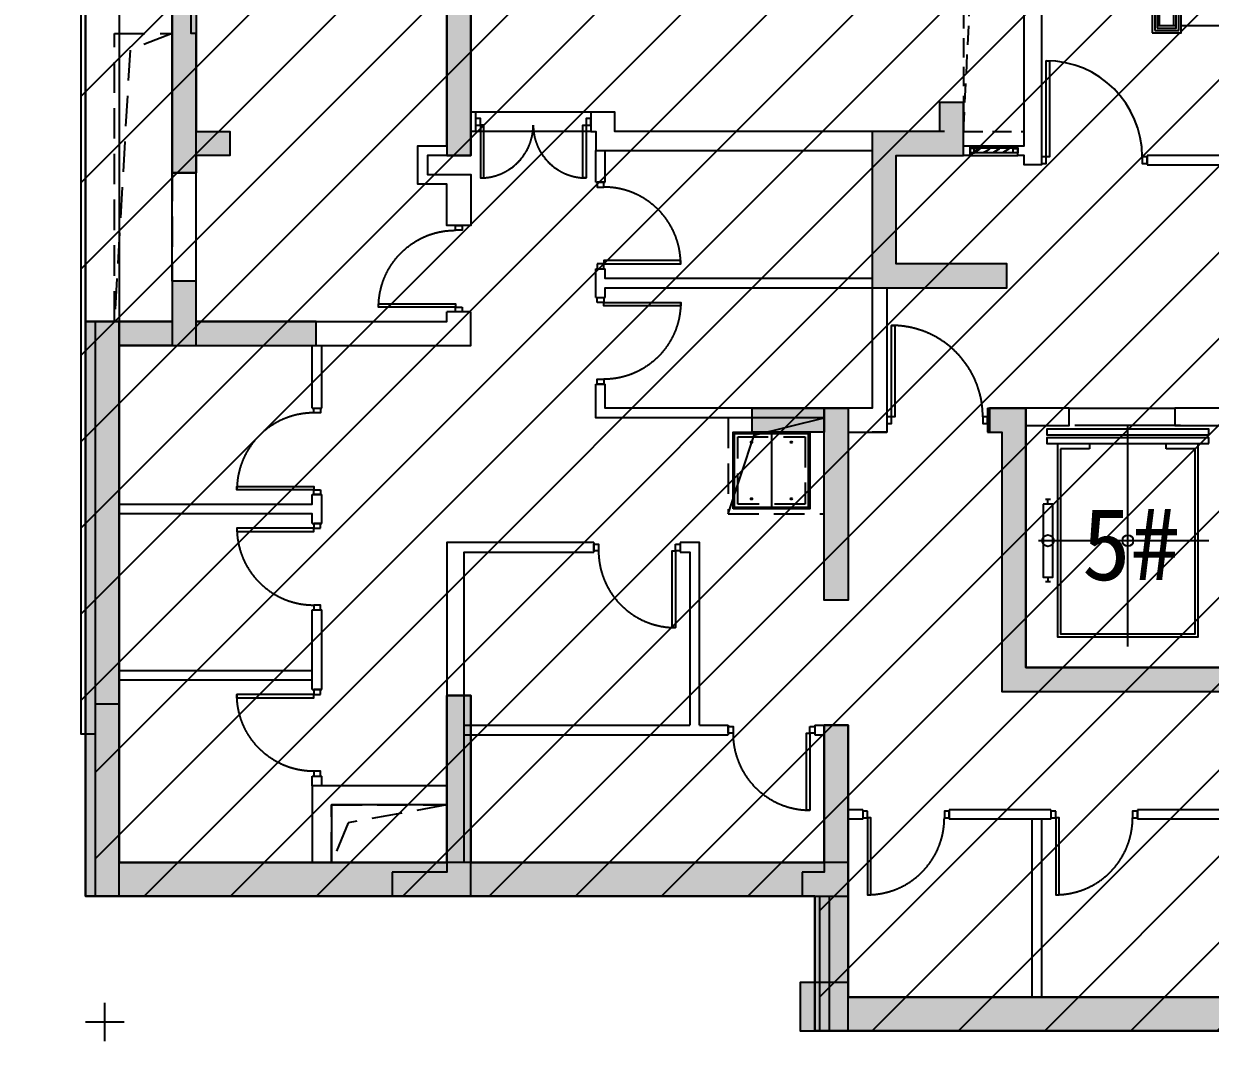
# Model space of a CAD drawing. Header units: millimetres. Extents: x 251690 to 518990, y -633409 to -276709.
# Drawn here: x 440456 to 452809, y -561100 to -550510 of the extents above; entities that cross this region are included whole.
import ezdxf
from ezdxf.enums import TextEntityAlignment as Align
from ezdxf.xclip import XClip

# ---------------------------------------------------------------- set-up
doc = ezdxf.new("R2010")
doc.units = ezdxf.units.MM
doc.header["$LTSCALE"] = 100
doc.header["$XCLIPFRAME"] = 0
for name, pattern in [('X5-B2F$0$HIDDEN2', [4.7625, 3.175, -1.5875]), ('XA6-130-N-B2F$0$HIDDEN2', [4.7625, 3.175, -1.5875]), ('XG-130-CORE-B2F$0$ACO-DASHED', [3, 2, -1]), ('XG-130-CORE-B2F$0$HIDDEN2', [4.7625, 3.175, -1.5875]), ('XG-130-CORE-B2F$0$XG-14CORE-SF$0$X1-CORE-SF$0$HIDDEN2', [4.7625, 3.175, -1.5875])]:
    doc.linetypes.add(name, pattern=pattern)
for name, color, linetype in [('-ACO-TTLB', 153, 'Continuous'), ('5#-HW-B2F$0$S-HATCH-X', 251, 'Continuous'), ('5#-W-B2F$0$S-COLUMN-S', 2, 'Continuous'), ('5#-W-B2F$0$S-WALL-S', 4, 'Continuous'), ('A-HATCH', 251, 'Continuous'), ('A6-DK-B2F$0$A-CONC', 30, 'Continuous'), ('A6-DK-B2F$0$G-CODT-BLDG', 102, 'Continuous'), ('A6-W-B2$0$S-WALL-S', 4, 'Continuous'), ('X5-B2F$0$A-DRAIN', 152, 'Continuous'), ('X5-B2F$0$A-HOLE-FLOR', 242, 'Continuous'), ('X5-B2F$0$A-LOWER', 131, 'X5-B2F$0$HIDDEN2'), ('X5-B2F$0$A-VOID', 221, 'X5-B2F$0$HIDDEN2'), ('X5-B2F$0$X23-BF$0$A-HATCH', 251, 'Continuous'), ('X5-B2F$0$xref(dwg引用图层)', 7, 'Continuous'), ('XA6-130-N-B2F$0$A-CONC', 30, 'Continuous'), ('XA6-130-N-B2F$0$A-DOOR', 190, 'Continuous'), ('XA6-130-N-B2F$0$A-STAIR', 142, 'Continuous'), ('XA6-130-N-B2F$0$A-VOID', 221, 'XA6-130-N-B2F$0$HIDDEN2'), ('XA6-130-N-B2F$0$A-WALL', 2, 'Continuous'), ('XG-130-CORE-B2F$0$A-DOOR', 190, 'Continuous'), ('XG-130-CORE-B2F$0$A-DRAIN', 152, 'Continuous'), ('XG-130-CORE-B2F$0$A-EVTR', 193, 'Continuous'), ('XG-130-CORE-B2F$0$A-HOLE-FLOR', 242, 'Continuous'), ('XG-130-CORE-B2F$0$A-LOWER', 131, 'XG-130-CORE-B2F$0$HIDDEN2'), ('XG-130-CORE-B2F$0$A-SILL', 135, 'Continuous'), ('XG-130-CORE-B2F$0$A-STAIR', 142, 'Continuous'), ('XG-130-CORE-B2F$0$A-WALL', 2, 'Continuous'), ('XG-130-CORE-B2F$0$X23-BF$0$A-HATCH', 251, 'Continuous'), ('XG-130-CORE-B2F$0$XG-14CORE-SF$0$X1-CORE-SF$0$A-INDEX', 134, 'Continuous'), ('XG-130-CORE-B2F$0$XG-14CORE-SF$0$X1-CORE-SF$0$A-RAIL', 55, 'Continuous'), ('XG-130-CORE-B2F$0$XG-14CORE-SF$0$X1-CORE-SF$0$A-STAIR', 142, 'Continuous'), ('XG-130-CORE-B2F$0$XU-3A-28F-SF$0$A-WIND', 126, 'Continuous'), ('xref(dwg引用图层)', 7, 'Continuous')]:
    doc.layers.add(name, color=color, linetype=linetype)
for name, color, linetype, plot in [('5#-HW-B2F$0$S-EDIT', 241, 'Continuous', False), ('A6-DK-B2F$0$-ACO-EDIT', 210, 'Continuous', False), ('XG-130-CORE-B2F$0$XG-14CORE-SF$0$X1-CORE-SF$0$-ACO-PLTW', 220, 'XG-130-CORE-B2F$0$XG-14CORE-SF$0$X1-CORE-SF$0$HIDDEN2', False)]:
    doc.layers.add(name, color=color, linetype=linetype, plot=plot)
doc.styles.add('A6-DK-B2F$0$华文细黑', font='STXIHEI.TTF')

# ---------------------------------------------------------------- blocks, each defined once
blk = doc.blocks.new('*U98')
for p, q in [((-25, 0), (-25, 500)), ((25, 0), (25, 500))]:
    blk.add_line(p, q)
for points in [[(25, 500), (-25, 500), (-25, 450), (25, 450)], [(25, 500), (-25, 500), (-25, 450), (25, 450)], [(22, 497), (-22, 497), (-22, 453), (22, 453)], [(22, 497), (-22, 497), (-22, 453), (22, 453)], [(16, 395), (13, 395), (13, 399), (-16, 445), (-16, 450), (-13, 450), (-13, 446), (16, 400), (16, 395)], [(16, 295), (13, 295), (13, 299), (-16, 345), (-16, 350), (-13, 350), (-13, 346), (16, 300), (16, 295)], [(16, 195), (13, 195), (13, 199), (-16, 245), (-16, 250), (-13, 250), (-13, 246), (16, 200), (16, 195)], [(16, 95), (13, 95), (13, 99), (-16, 145), (-16, 150), (-13, 150), (-13, 146), (16, 100), (16, 95)], [(25, 0), (-25, 0), (-25, 50), (25, 50)], [(25, 0), (-25, 0), (-25, 50), (25, 50)], [(22, 3), (-22, 3), (-22, 47), (22, 47)], [(22, 3), (-22, 3), (-22, 47), (22, 47)]]:
    blk.add_lwpolyline(points, close=True)
blk = doc.blocks.new('*U99')
for points in [[(-1100, -35), (-1050, -35), (-1050, 35), (-1100, 35)], [(-50, -35), (0, -35), (0, 35), (-50, 35)], [(-85, -1035), (-85, -35), (-50, -35), (-50, -1035)]]:
    blk.add_lwpolyline(points, close=True)
blk.add_arc((-50, -35), 1000, 180, 270)
blk = doc.blocks.new('XG-130-CORE-B2F$0$DT-YL')
for p, q in [((13512, 6200), (12412, 6200)), ((12962, 3900), (12962, 6200)), ((12562, 5955), (12262, 5955)), ((12562, 6010), (12562, 5955)), ((13362, 5955), (13362, 6010)), ((13662, 5955), (13362, 5955)), ((12156, 5430), (12106, 5430)), ((12131, 5380), (12131, 5430)), ((13806, 5000), (12031, 5000)), ((12131, 4620), (12131, 4570)), ((12156, 4570), (12106, 4570))]:
    blk.add_line(p, q)
for points in [[(13806, 6100), (13806, 6160), (12118, 6160), (12118, 6100)], [(13806, 6010), (13806, 6070), (12118, 6070), (12118, 6010)], [(12081, 5380), (12081, 4620), (12181, 4620), (12181, 5380)]]:
    blk.add_lwpolyline(points, close=True)
for points in [[(12231, 6010), (12231, 4000), (13693, 4000), (13693, 6010)], [(12262, 5955), (12262, 4030), (13662, 4030), (13662, 5955)]]:
    blk.add_lwpolyline(points)
blk.add_circle((12131, 5000), 60)
at = {"extrusion": (0, 0, -1)}
blk.add_ellipse((12962, 5000), major_axis=(60.1, 0), ratio=0.918919, start_param=4.712389, end_param=10.995574, dxfattribs=at)
blk = doc.blocks.new('*U97')
at = {"layer": 'XG-130-CORE-B2F$0$A-DRAIN'}
blk.add_lwpolyline([(50, 50), (50, 850), (850, 850), (850, 50)], close=True, dxfattribs=at)
at = {"layer": 'XG-130-CORE-B2F$0$A-HOLE-FLOR'}
blk.add_lwpolyline([(0, 0), (270, 2317), (1500, 2500)], dxfattribs=at)
for points in [[(65, 835), (450, 835), (450, 65), (65, 65)], [(835, 835), (450, 835), (450, 65), (835, 65)]]:
    blk.add_lwpolyline(points, close=True, dxfattribs=at)
at = {"layer": 'XG-130-CORE-B2F$0$A-LOWER'}
for points in [[(0, 2500), (0, 0), (1500, 0), (1500, 2500), (0, 2500)], [(100, 100), (100, 800), (800, 800), (800, 100), (100, 100)]]:
    blk.add_lwpolyline(points, dxfattribs=at)
at = {"layer": 'XG-130-CORE-B2F$0$X23-BF$0$A-HATCH'}
blk.add_lwpolyline([(65, 65), (65, 835), (835, 835), (835, 65)], close=True, dxfattribs=at)
for centre in [(242, 745), (657, 745), (242, 155), (657, 155)]:
    blk.add_circle(centre, 8, dxfattribs=at)
blk = doc.blocks.new('XG-130-CORE-B2F')
at = {"const_width": 0.25}
blk.add_lwpolyline([(8240, 9020, 1), (8240, 9020, 1)], format="xyb", close=True, dxfattribs=at)
at = {"layer": 'XG-130-CORE-B2F$0$A-HOLE-FLOR', "linetype": 'XG-130-CORE-B2F$0$ACO-DASHED'}
blk.add_lwpolyline([(8940, 9270), (9570, 9270), (9570, 12040), (8940, 12040)], close=True, dxfattribs=at)
blk.add_lwpolyline([(8940, 9270), (9069, 11912), (9550, 12040)], dxfattribs=at)
at = {"layer": 'XG-130-CORE-B2F$0$A-SILL'}
for points in [[(9005, 9120), (9505, 9120)], [(9005, 9020), (9505, 9020)]]:
    blk.add_lwpolyline(points, dxfattribs=at)
at = {"layer": 'XG-130-CORE-B2F$0$A-STAIR'}
blk.add_lwpolyline([(10040, 6390), (11140, 6390)], dxfattribs=at)
at = {"layer": 'XG-130-CORE-B2F$0$A-WALL'}
for p, q in [((12360, 14260), (12360, 9020)), ((10850, 9020), (10850, 8920))]:
    blk.add_line(p, q, dxfattribs=at)
for points in [[(12360, 14260), (9750, 14260), (9750, 8920), (9570, 8920), (9570, 9020), (9505, 9020), (9505, 9120), (9570, 9120), (9570, 12040), (8940, 12040)], [(8940, 9120), (9005, 9120), (9005, 9020), (8940, 9020)], [(12360, 9020), (10850, 9020)], [(10850, 8920), (13060, 8920)], [(11710, 6390), (11140, 6390), (11140, 6210), (11710, 6210), (11710, 3690), (9590, 3690), (9590, 6210), (10040, 6210), (10040, 6390), (9590, 6390)]]:
    blk.add_lwpolyline(points, dxfattribs=at)
at = {"layer": 'XG-130-CORE-B2F$0$XG-14CORE-SF$0$X1-CORE-SF$0$-ACO-PLTW'}
blk.add_line((11180, 13020), (10930, 13020), dxfattribs=at)
blk.add_lwpolyline([(10930, 13020), (10930, 10320), (11180, 10320), (11180, 13020)], dxfattribs=at)
at = {"layer": 'XG-130-CORE-B2F$0$XG-14CORE-SF$0$X1-CORE-SF$0$A-INDEX'}
for points in [[(12360, 12276), (11825, 11968), (11702, 12070), (11818, 11790), (11695, 11892), (11130, 11566)], [(12360, 12219), (11779, 11883)], [(11736, 11858), (11130, 11509)]]:
    blk.add_lwpolyline(points, dxfattribs=at)
at = {"layer": 'XG-130-CORE-B2F$0$XG-14CORE-SF$0$X1-CORE-SF$0$A-RAIL'}
for points in [[(10905, 10295), (11205, 10295), (11205, 13045), (10905, 13045)], [(10955, 10345), (11155, 10345), (11155, 12995), (10955, 12995)]]:
    blk.add_lwpolyline(points, close=True, dxfattribs=at)
at = {"layer": 'XG-130-CORE-B2F$0$XG-14CORE-SF$0$X1-CORE-SF$0$A-STAIR'}
for p, q in [((10980, 10370), (10980, 12995)), ((11130, 10370), (11130, 12995)), ((10955, 12970), (11155, 12970)), ((11130, 12710), (11155, 12710)), ((11130, 12450), (11155, 12450)), ((11130, 12190), (11155, 12190)), ((11130, 11930), (11155, 11930)), ((11860, 11930), (12360, 11930)), ((11130, 11670), (11155, 11670)), ((11205, 11670), (11310, 11670)), ((11410, 11670), (12360, 11670)), ((11130, 11410), (11155, 11410)), ((11205, 11410), (12360, 11410)), ((11130, 11150), (11155, 11150)), ((11205, 11150), (12360, 11150)), ((11130, 10890), (11155, 10890)), ((11205, 10890), (12360, 10890)), ((11130, 10630), (11155, 10630)), ((11205, 10630), (12360, 10630)), ((10955, 10370), (11155, 10370)), ((11205, 10370), (12360, 10370))]:
    blk.add_line(p, q, dxfattribs=at)
at = {"layer": 'XG-130-CORE-B2F$0$XG-14CORE-SF$0$X1-CORE-SF$0$A-STAIR', "linetype": 'XG-130-CORE-B2F$0$XG-14CORE-SF$0$X1-CORE-SF$0$HIDDEN2'}
for p, q in [((9750, 12970), (10905, 12970)), ((11205, 12970), (12360, 12970)), ((9750, 12710), (10905, 12710)), ((10955, 12710), (10980, 12710)), ((11205, 12710), (12360, 12710)), ((9750, 12450), (10905, 12450)), ((10955, 12450), (10980, 12450)), ((11205, 12450), (12360, 12450)), ((9750, 12190), (10905, 12190)), ((10955, 12190), (10980, 12190)), ((11205, 12190), (12210, 12190)), ((12310, 12190), (12360, 12190)), ((9750, 11930), (10905, 11930)), ((10955, 11930), (10980, 11930)), ((11205, 11930), (11760, 11930)), ((9750, 11670), (10905, 11670)), ((10955, 11670), (10980, 11670)), ((9750, 11410), (10905, 11410)), ((10955, 11410), (10980, 11410)), ((9750, 11150), (10905, 11150)), ((10955, 11150), (10980, 11150)), ((9750, 10890), (10905, 10890)), ((10955, 10890), (10980, 10890)), ((9750, 10630), (10905, 10630)), ((10955, 10630), (10980, 10630))]:
    blk.add_line(p, q, dxfattribs=at)
at = {"layer": 'XG-130-CORE-B2F$0$A-DOOR', "rotation": 180}
blk.add_blockref('*U99', (9750, 8970), dxfattribs=at)
at = {"layer": 'XG-130-CORE-B2F$0$A-EVTR'}
blk.add_blockref('XG-130-CORE-B2F$0$DT-YL', (-2312, 10), dxfattribs=at)
at = {"layer": 'XG-130-CORE-B2F$0$A-LOWER'}
blk.add_blockref('*U97', (9750, 10890), dxfattribs=at)
at = {"layer": 'XG-130-CORE-B2F$0$XU-3A-28F-SF$0$A-WIND', "rotation": 90}
blk.add_blockref('*U98', (9505, 9070), dxfattribs=at)
blk = doc.blocks.new('*U77')
for points in [[(-965, 985), (-965, 35), (-1000, 35), (-1000, 985)], [(-1000, 35), (-1050, 35), (-1050, -35), (-1000, -35)], [(0, 35), (-50, 35), (-50, -35), (0, -35)]]:
    blk.add_lwpolyline(points, close=True)
blk.add_arc((-1000, 35), 950, 0, 90)
blk = doc.blocks.new('*U74')
at = {"linetype": 'ByBlock', "lineweight": -2}
for points in [[(0, -35), (50, -35), (50, 35), (0, 35)], [(1150, -35), (1200, -35), (1200, 35), (1150, 35)], [(85, -585), (85, -35), (50, -35), (50, -585)], [(1115, -585), (1115, -35), (1150, -35), (1150, -585)]]:
    blk.add_lwpolyline(points, close=True, dxfattribs=at)
for centre, start, end in [((50, -35), 270, 0), ((1150, -35), 180, 270)]:
    blk.add_arc(centre, 550, start, end, dxfattribs=at)
blk = doc.blocks.new('*U66')
for points in [[(-850, 35), (-900, 35), (-900, -35), (-850, -35)], [(0, 35), (-50, 35), (-50, -35), (0, -35)], [(-815, -835), (-815, -35), (-850, -35), (-850, -835)]]:
    blk.add_lwpolyline(points, close=True)
blk.add_arc((-850, -35), 800, 270, 0)
blk = doc.blocks.new('*U67')
for points in [[(-850, 35), (-900, 35), (-900, -35), (-850, -35)], [(0, 35), (-50, 35), (-50, -35), (0, -35)], [(-815, -835), (-815, -35), (-850, -35), (-850, -835)]]:
    blk.add_lwpolyline(points, close=True)
blk.add_arc((-850, -35), 800, 270, 0)
blk = doc.blocks.new('*U71')
for points in [[(-900, 35), (-850, 35), (-850, -35), (-900, -35)], [(-50, 35), (0, 35), (0, -35), (-50, -35)], [(-85, -835), (-85, -35), (-50, -35), (-50, -835)]]:
    blk.add_lwpolyline(points, close=True)
blk.add_arc((-50, -35), 800, 180, 270)
blk = doc.blocks.new('*U75')
for points in [[(-900, 35), (-850, 35), (-850, -35), (-900, -35)], [(-50, 35), (0, 35), (0, -35), (-50, -35)], [(-85, -835), (-85, -35), (-50, -35), (-50, -835)]]:
    blk.add_lwpolyline(points, close=True)
blk.add_arc((-50, -35), 800, 180, 270)
blk = doc.blocks.new('XA6-130-N-B2F')
at = {"layer": 'XA6-130-N-B2F$0$A-CONC'}
for points in [[(700, 10490), (700, 10490), (700, 8840), (950, 8840), (950, 10290), (900, 10290), (900, 12090), (9750, 12090), (9750, 14260)], [(7740, 260), (7740, 1660), (150, 1660), (150, 7040), (950, 7040), (950, 7710), (700, 7710), (700, 7290), (-100, 7290), (-100, 1310), (7540, 1310), (7540, -90)], [(7740, 260), (13560, 260), (13560, 1510), (29020, 1510), (29020, 260), (34790, 260), (34790, 1660), (42480, 1660)], [(7540, -90), (13760, -90), (13760, 1310), (28820, 1310), (28820, -90), (35140, -90), (35140, 1310), (42680, 1310)]]:
    blk.add_lwpolyline(points, dxfattribs=at)
at = {"layer": 'XA6-130-N-B2F$0$A-STAIR'}
for points in [[(5060, 9470), (3860, 9470)], [(5060, 9270), (3860, 9270)]]:
    blk.add_lwpolyline(points, dxfattribs=at)
at = {"layer": 'XA6-130-N-B2F$0$A-VOID'}
blk.add_lwpolyline([(2360, 2260), (3560, 2260), (3560, 1660), (2360, 1660)], close=True, dxfattribs=at)
blk.add_lwpolyline([(3560, 2260), (2533, 2073), (2360, 1660)], dxfattribs=at)
at = {"layer": 'XA6-130-N-B2F$0$A-WALL'}
for points in [[(3810, 12090), (3810, 9020), (3360, 9020), (3360, 8820), (3810, 8820), (3810, 8290), (3560, 8290), (3560, 8720), (3260, 8720), (3260, 9120), (3560, 9120), (3560, 12090)], [(9190, 6390), (9590, 6390), (9590, 3690), (11710, 3690), (11710, 6390), (15990, 6390), (15990, 12090)], [(3860, 9470), (3810, 9470)], [(3860, 9470), (3860, 9270)], [(7990, 9270), (5310, 9270), (5310, 9470), (5060, 9470), (5060, 9270), (5110, 9270), (5110, 9070), (7990, 9070)], [(3860, 9270), (3810, 9270)], [(8740, 9270), (7990, 9270), (7990, 6390), (5210, 6390), (5210, 6640)], [(8740, 9270), (7990, 9270), (7990, 7700)], [(5110, 8740), (5110, 9070)], [(5210, 8740), (5210, 9070)], [(700, 7710), (700, 8840)], [(950, 7710), (950, 8840)], [(5110, 8740), (5210, 8740)], [(5110, 7540), (5110, 7840)], [(5110, 7840), (5210, 7840)], [(7990, 7740), (5210, 7740), (5210, 7840)], [(5110, 7540), (5210, 7540)], [(5210, 7540), (5210, 7640), (7990, 7640)], [(8140, 7640), (8140, 6140), (7990, 6140)], [(950, 7040), (3810, 7040), (3810, 7390)], [(950, 7290), (3560, 7290), (3560, 7390)], [(2560, 7290), (3560, 7290)], [(3810, 7390), (3560, 7390)], [(2160, 6390), (2160, 7040)], [(2260, 6390), (2260, 7040)], [(7490, 6290), (5110, 6290), (5110, 6640)], [(5110, 6640), (5210, 6640)], [(2160, 6390), (2260, 6390)], [(9190, 6390), (9190, 6140)], [(9190, 6140), (9340, 6140), (9340, 3440), (11960, 3440), (11960, 6190), (12100, 6190)], [(7740, 6140), (8140, 6140)], [(150, 5390), (2160, 5390), (2160, 5490)], [(2160, 5490), (2260, 5490)], [(2260, 5190), (2260, 5490)], [(2160, 5190), (2160, 5290), (150, 5290)], [(2160, 5190), (2260, 5190)], [(5090, 4990), (3560, 4990), (3560, 1660)], [(5090, 4990), (5090, 4890)], [(6190, 3090), (6190, 4990), (5990, 4990)], [(5990, 4990), (5990, 4890)], [(3740, 1660), (3740, 4890), (5090, 4890)], [(5990, 4890), (6090, 4890), (6090, 3090)], [(2160, 3460), (2160, 4290)], [(2160, 4290), (2260, 4290)], [(2260, 3460), (2260, 4290)], [(150, 3660), (2160, 3660)], [(150, 3560), (2160, 3560)], [(2160, 3460), (2260, 3460)], [(3740, 3090), (6090, 3090)], [(6190, 3090), (6490, 3090)], [(6490, 3090), (6490, 2990)], [(7390, 3090), (7390, 2990)], [(7390, 3090), (7740, 3090), (7740, 1660)], [(3740, 2990), (6490, 2990)], [(7390, 2990), (7490, 2990), (7490, 1660)], [(2160, 2460), (2160, 2560)], [(2160, 2560), (2260, 2560)], [(2260, 2460), (2260, 2560)], [(3560, 2460), (2160, 2460), (2160, 1660)], [(3560, 2260), (2360, 2260), (2360, 1660)], [(7890, 2210), (7740, 2210)], [(7890, 2110), (7740, 2110)], [(7890, 2210), (7890, 2110)], [(9850, 2210), (8790, 2210)], [(8790, 2210), (8790, 2110)], [(9850, 2110), (8790, 2110)], [(9650, 2110), (9650, 260)], [(9750, 2110), (9750, 260)], [(9850, 2210), (9850, 2110)], [(12510, 2210), (10750, 2210)], [(10750, 2210), (10750, 2110)], [(12510, 2110), (10750, 2110)]]:
    blk.add_lwpolyline(points, dxfattribs=at)
at = {"layer": 'XA6-130-N-B2F$0$A-DOOR'}
for name, p in [('*U74', (3860, 9370)), ('*U77', (9190, 6265)), ('*U71', (5990, 4940)), ('*U71', (7390, 3040)), ('*U67', (8790, 2160)), ('*U67', (10750, 2160))]:
    blk.add_blockref(name, p, dxfattribs=at)
for name, p, rotation in [('*U67', (5160, 8740), 90), ('*U75', (2210, 5490), 270), ('*U66', (2210, 4290), 270)]:
    blk.add_blockref(name, p, dxfattribs=dict(at, rotation=rotation))
at = {"layer": 'XA6-130-N-B2F$0$A-DOOR', "xscale": -1}
for name, p, rotation in [('*U66', (3685, 8290), 270), ('*U67', (5160, 6640), 90), ('*U75', (2210, 3460), 270)]:
    blk.add_blockref(name, p, dxfattribs=dict(at, rotation=rotation))
blk = doc.blocks.new('*U112')
at = {"layer": 'X5-B2F$0$A-DRAIN'}
blk.add_lwpolyline([(50, 50), (50, 850), (850, 850), (850, 50)], close=True, dxfattribs=at)
at = {"layer": 'X5-B2F$0$A-HOLE-FLOR'}
blk.add_lwpolyline([(0, 0), (270, 817), (1000, 1000)], dxfattribs=at)
for points in [[(65, 835), (450, 835), (450, 65), (65, 65)], [(835, 835), (450, 835), (450, 65), (835, 65)]]:
    blk.add_lwpolyline(points, close=True, dxfattribs=at)
at = {"layer": 'X5-B2F$0$A-LOWER'}
for points in [[(0, 1000), (0, 0), (1000, 0), (1000, 1000), (0, 1000)], [(100, 100), (100, 800), (800, 800), (800, 100), (100, 100)]]:
    blk.add_lwpolyline(points, dxfattribs=at)
at = {"layer": 'X5-B2F$0$X23-BF$0$A-HATCH'}
blk.add_lwpolyline([(65, 65), (65, 835), (835, 835), (835, 65)], close=True, dxfattribs=at)
for centre in [(242, 745), (657, 745), (242, 155), (657, 155)]:
    blk.add_circle(centre, 8, dxfattribs=at)
blk = doc.blocks.new('X5-B2F')
at = {"layer": 'X5-B2F$0$A-VOID'}
blk.add_lwpolyline([(100, 10290), (700, 10290), (700, 7290), (100, 7290)], close=True, dxfattribs=at)
blk.add_lwpolyline([(700, 10290), (262, 10115), (100, 7290)], dxfattribs=at)
ref = blk.add_blockref('XA6-130-N-B2F', (0, 0))
XClip(ref).set_block_clipping_path([(25390.000000001, -4200), (25390.000000001, 3089.9999999995), (25090.000000001, 3089.9999999995), (25090.000000001, -4200), (17489.9999999991, -4200), (17489.9999999991, 3089.9999999995), (17189.9999999991, 3089.9999999995), (17189.9999999991, -4200), (-4200, -4200), (-4200, 17100), (46779.9999999999, 17100), (46779.9999999999, -4200)])
at = {"layer": 'X5-B2F$0$A-LOWER'}
blk.add_blockref('*U112', (6490, 5290), dxfattribs=at)
at = {"layer": 'X5-B2F$0$xref(dwg引用图层)'}
blk.add_blockref('XG-130-CORE-B2F', (0, 0), dxfattribs=at)
blk = doc.blocks.new('5#-HW-B2F')
at = {"layer": '5#-HW-B2F$0$S-HATCH-X'}
for points in [[(33080, 13190), (36830, 13190), (36830, 11940), (36880, 11940), (39020, 11940), (41530, 11940), (41530, 7300), (41530, 6940), (42330, 6940), (42330, 6090), (43380, 6090), (43380, 3090), (42330, 3090), (42330, 1660), (34840, 1660), (34840, 260), (29020, 260), (29020, 1660), (13560, 1660), (13560, 260), (7740, 260), (7740, 1660), (150, 1660), (150, 7290), (-200, 7290), (-200, 1310), (7390, 1310), (7390, -90), (13910, -90), (13910, 1310), (28670, 1310), (28670, -90), (35190, -90), (35190, 1310), (42680, 1310), (42680, 2740), (43730, 2740), (43730, 6440), (42680, 6440), (42680, 7290), (41880, 7290), (41880, 7300), (41880, 12290), (39020, 12290), (37180, 12290), (37180, 12300), (37180, 13540), (33080, 13540)], [(950, 9270), (1300, 9270), (1300, 9020), (950, 9020), (950, 8840), (700, 8840), (700, 12290), (950, 12290)], [(3810, 9020), (3810, 12040), (4340, 12040), (4340, 12290), (3560, 12290), (3560, 9020)], [(7990, 9270), (7990, 7640), (9390, 7640), (9390, 7710), (9390, 7890), (8240, 7890), (8240, 9020), (8940, 9020), (8940, 9570), (8690, 9570), (8690, 9270)], [(2200, 7040), (2200, 7110), (2200, 7290), (950, 7290), (950, 7710), (700, 7710), (700, 7040)], [(700, 7290), (700, 7040), (150, 7040), (150, 7290)], [(7490, 6390), (7490, 6140), (6740, 6140), (6740, 6390)], [(7490, 6390), (7740, 6390), (7740, 4390), (7490, 4390)], [(9590, 6390), (9210, 6390), (9210, 6140), (9340, 6140), (9340, 3440), (11960, 3440), (11960, 6140), (12090, 6140), (12090, 6390), (11710, 6390), (11710, 3690), (9590, 3690)], [(2990, 1560), (2990, 1310), (3810, 1310), (3810, 3400), (3560, 3400), (3560, 1560)], [(150, 1310), (150, 3310), (-100, 3310), (-100, 1310)], [(7260, 1560), (7260, 1310), (7740, 1310), (7740, 3090), (7490, 3090), (7490, 1560)], [(7740, 410), (7240, 410), (7240, -90), (7740, -90)]]:
    blk.add_hatch(color=256, dxfattribs=at).paths.add_polyline_path(points)
at = {"layer": '5#-HW-B2F$0$S-EDIT'}
blk.add_lwpolyline([(13560, 260), (7740, 260), (7740, 1660), (150, 1660), (150, 7290), (-200, 7290), (-200, 1310), (7390, 1310), (7390, -90), (13910, -90)], dxfattribs=at)
for points in [[(950, 9270), (1300, 9270), (1300, 9020), (950, 9020), (950, 8840), (700, 8840), (700, 12290), (950, 12290)], [(3810, 9020), (3810, 12040), (4340, 12040), (4340, 12290), (3560, 12290), (3560, 9020)], [(7990, 9270), (7990, 7640), (9390, 7640), (9390, 7710), (9390, 7710), (9390, 7890), (8240, 7890), (8240, 9020), (8940, 9020), (8940, 9570), (8690, 9570), (8690, 9270)], [(2200, 7040), (2200, 7110), (2200, 7110), (2200, 7290), (950, 7290), (950, 7710), (700, 7710), (700, 7040)], [(700, 7290), (700, 7040), (150, 7040), (150, 7290)], [(7490, 6390), (7490, 6140), (6740, 6140), (6740, 6390)], [(7490, 6390), (7740, 6390), (7740, 4390), (7490, 4390)], [(9590, 6390), (9210, 6390), (9210, 6140), (9340, 6140), (9340, 3440), (11960, 3440), (11960, 6140), (12090, 6140), (12090, 6390), (11710, 6390), (11710, 3690), (9590, 3690)], [(2990, 1560), (2990, 1310), (3810, 1310), (3810, 3400), (3560, 3400), (3560, 1560)], [(150, 1310), (150, 3310), (-100, 3310), (-100, 1310)], [(7260, 1560), (7260, 1310), (7740, 1310), (7740, 3090), (7490, 3090), (7490, 1560)], [(7740, 410), (7240, 410), (7240, -90), (7740, -90)]]:
    blk.add_lwpolyline(points, close=True, dxfattribs=at)
blk = doc.blocks.new('5#-W-B2F')
at = {"layer": '5#-W-B2F$0$S-COLUMN-S'}
blk.add_lwpolyline([(7740, 410), (7240, 410), (7240, -90), (7740, -90)], close=True, dxfattribs=at)
at = {"layer": '5#-W-B2F$0$S-WALL-S', "color": 0, "linetype": 'ByBlock', "lineweight": -2}
for points in [[(13910, -90), (7390, -90), (7390, 1310), (-200, 1310), (-200, 7290), (150, 7290), (150, 1660), (3560, 1660), (3560, 3400), (3810, 3400), (3810, 1660), (7490, 1660), (7490, 3090), (7740, 3090), (7740, 1660), (7740, 260), (13560, 260)], [(7490, 6390), (7740, 6390), (7740, 4390), (7490, 4390), (7490, 6140), (6740, 6140), (6740, 6390), (7740, 6390), (7740, 6140)]]:
    blk.add_lwpolyline(points, dxfattribs=at)
for points in [[(950, 12290), (1450, 12290), (1450, 12040), (950, 12040), (950, 9270), (1300, 9270), (1300, 9020), (950, 9020), (950, 8840), (700, 8840), (700, 12290)], [(3810, 9020), (3810, 12040), (4340, 12040), (4340, 12290), (3560, 12290), (3560, 9020)], [(7990, 9270), (7990, 7640), (9390, 7640), (9390, 7710), (9390, 7710), (9390, 7890), (8240, 7890), (8240, 9020), (8940, 9020), (8940, 9570), (8690, 9570), (8690, 9270)], [(2200, 7040), (2200, 7110), (2200, 7110), (2200, 7290), (950, 7290), (950, 7710), (700, 7710), (700, 7040)], [(150, 7290), (700, 7290), (700, 7040), (150, 7040)], [(9590, 6390), (9210, 6390), (9210, 6140), (9340, 6140), (9340, 3440), (11960, 3440), (11960, 6140), (12090, 6140), (12090, 6390), (11710, 6390), (11710, 3690), (9590, 3690)]]:
    blk.add_lwpolyline(points, close=True, dxfattribs=at)
blk = doc.blocks.new('BF2')
at = {"layer": 'xref(dwg引用图层)'}
for name in ['5#-HW-B2F', '5#-W-B2F']:
    blk.add_blockref(name, (141300, 39100), dxfattribs=at)
blk = doc.blocks.new('A6-W-B2', base_point=(85957, 40190))
at = {"layer": 'A6-W-B2$0$S-WALL-S'}
blk.add_lwpolyline([(208357, 98770), (208357, 145790), (180887, 145790), (180887, 144280), (180537, 144280), (180537, 146140), (208707, 146140), (208707, 99120), (227407, 99120), (227407, 86580), (227057, 86580), (227057, 98770)], close=True, dxfattribs=at)
blk = doc.blocks.new('A6-DK-B2F$0$A-ZONE')
for points in [[(0, -200), (0, 200)], [(-200, 0), (200, 0)]]:
    blk.add_lwpolyline(points)
blk = doc.blocks.new('rewrewr')
at = {"layer": 'A6-DK-B2F$0$A-CONC'}
blk.add_line((141100, 58630), (141100, 42100), dxfattribs=at)
at = {"layer": 'A6-DK-B2F$0$G-CODT-BLDG', "xscale": -1}
blk.add_blockref('A6-DK-B2F$0$A-ZONE', (141300, 39100), dxfattribs=at)
at = {"layer": 'A6-DK-B2F$0$-ACO-EDIT', "style": 'A6-DK-B2F$0$华文细黑'}
blk.add_text('5#', height=750, dxfattribs=at).set_placement((151982, 43699), align=Align.CENTER)
blk = doc.blocks.new('B2Fdt')
at = {"layer": 'A-HATCH'}
h = blk.add_hatch(dxfattribs=at)
h.set_pattern_fill('ANSI31', color=256, scale=200)
h.paths.add_polyline_path([(183980, 40410), (183980, 41890), (184980, 41890), (184980, 45490), (183980, 45490), (183980, 46390), (183180, 46390), (183180, 51390), (178430, 51390), (178430, 52590), (174380, 52590), (174380, 53610), (171270, 53610), (171270, 51390), (153910, 51390), (153910, 53610), (150800, 53610), (150800, 52475), (146980, 52490), (146980, 51390), (141400, 51390), (141400, 52370), (141050, 52370), (141050, 42100), (141200, 42100), (141200, 40410), (148740, 40410), (148740, 39010), (155160, 39010), (155160, 40410), (170020, 40410), (170020, 39010), (176440, 39010), (176440, 40410)])
blk.add_lwpolyline([(178430, 52590), (174380, 52590), (174380, 53610), (171270, 53610), (171270, 51390), (153910, 51390), (153910, 53610), (150800, 53610), (150800, 52475), (146980, 52490), (146980, 51390), (141400, 51390), (141400, 52370), (141050, 52370), (141050, 42100), (141200, 42100), (141200, 40410), (148740, 40410), (148740, 39010), (155160, 39010), (155160, 40410), (170020, 40410), (170020, 39010), (176440, 39010)], dxfattribs=at)

msp = doc.modelspace()

# ---------------------------------------------------------------- block references
at = {"layer": '-ACO-TTLB'}
for name in ['BF2', 'B2Fdt']:
    msp.add_blockref(name, (300000, -600000), dxfattribs=at)
at = {"layer": 'xref(dwg引用图层)'}
for name, p in [('rewrewr', (300000, -600000)), ('A6-W-B2', (300000, -600000)), ('X5-B2F', (441300, -560900))]:
    msp.add_blockref(name, p, dxfattribs=at)

doc.saveas('drawing.dxf')
